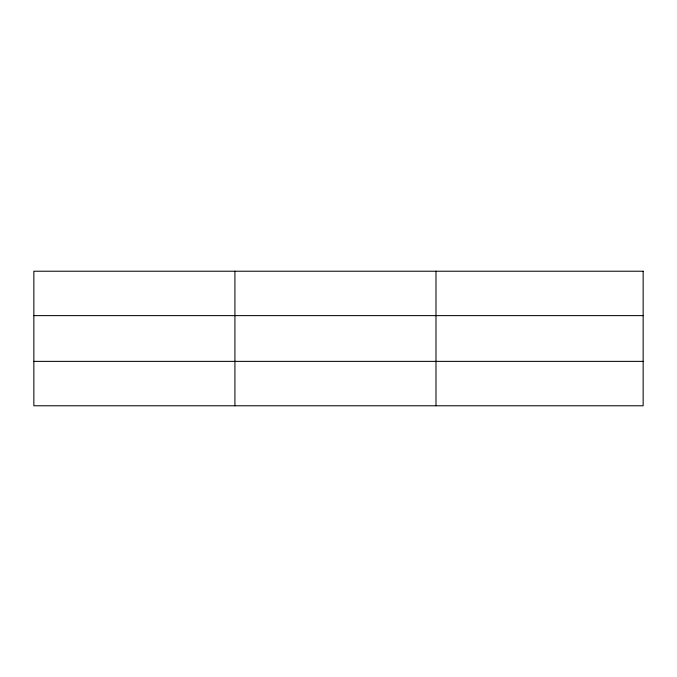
<?xml version="1.0" encoding="UTF-8"?>
<svg xmlns="http://www.w3.org/2000/svg" width="677" height="677" viewBox="0 0 677 677"><rect width="100%" height="100%" fill="white"/><g stroke="black" fill="none" stroke-linecap="round" stroke-linejoin="round"><path stroke-width="1.02" d="M234.919 405.777L234.919 271.223M435.988 405.777L435.988 271.223M33.85 315.626L643.15 315.626M33.85 361.374L643.15 361.374M643.15 271.223L643.15 405.777L33.85 405.777L33.85 271.223L643.15 271.223"/></g></svg>
